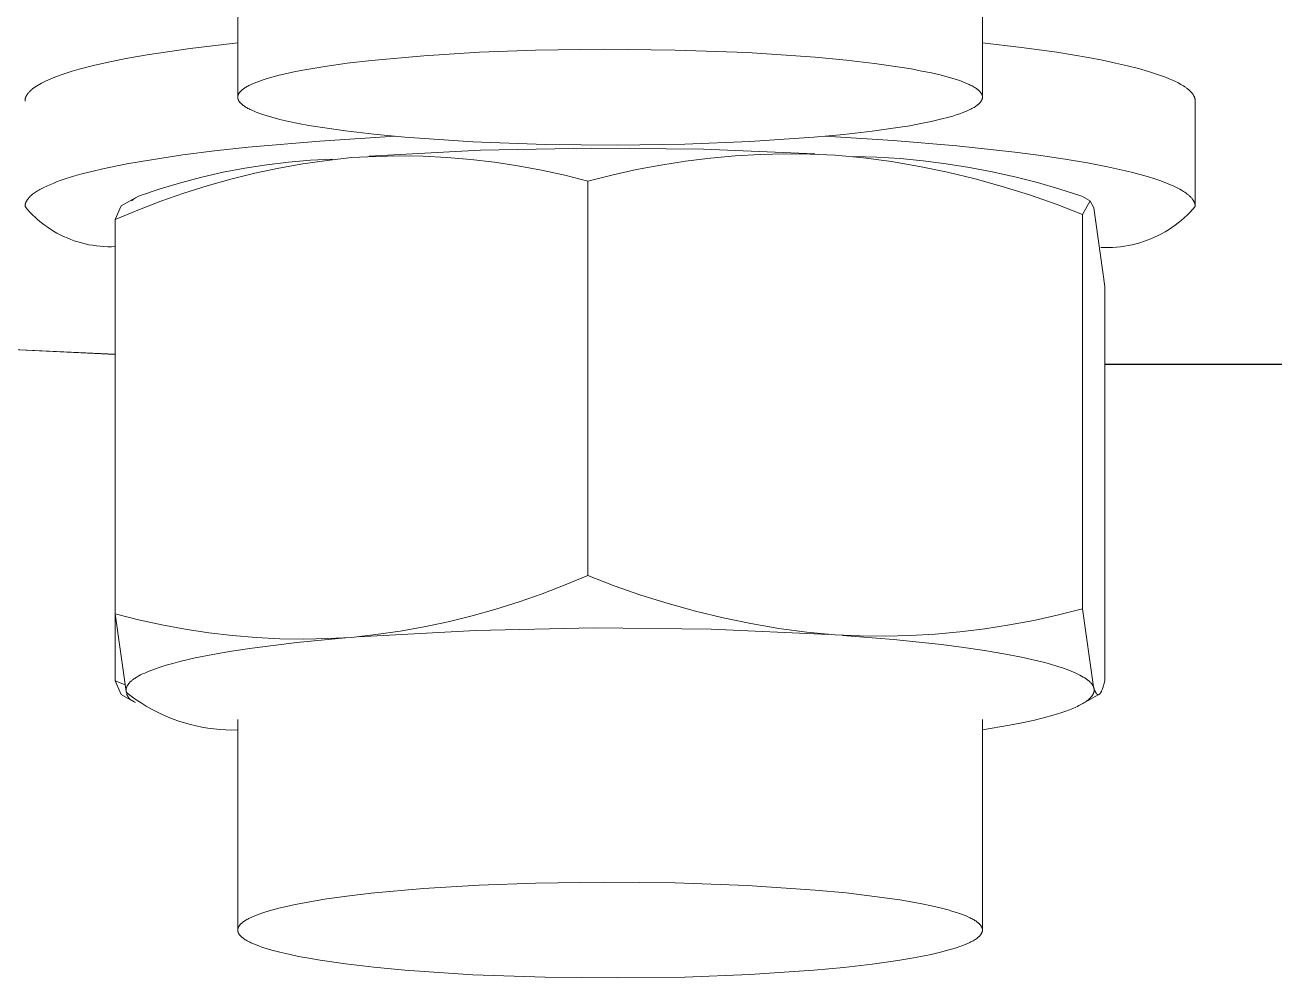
# Model space of a CAD drawing. Header units: millimetres. Extents: x -253 to 4295, y -442 to 2895.
# Drawn here: x 108.23 to 122.33, y 2431 to 2441.75 of the extents above; entities that cross this region are included whole.
import ezdxf

# ---------------------------------------------------------------- set-up
doc = ezdxf.new("R2010")
doc.units = ezdxf.units.MM
doc.layers.add('ZANO_R', color=7, linetype='Continuous', lineweight=0)

msp = doc.modelspace()

# ---------------------------------------------------------------- linework, layer by layer
at = {"layer": 'ZANO_R'}
for p, q in [((110.633, 2440.952), (110.633, 2443.311)), ((119.033, 2443.319), (119.033, 2440.957)), ((109.61, 2441.412), (110.095, 2441.484)), ((110.095, 2441.484), (110.633, 2441.548)), ((113.358, 2441.441), (112.731, 2441.403)), ((113.991, 2441.464), (113.358, 2441.441)), ((114.754, 2441.475), (113.991, 2441.464)), ((115.565, 2441.467), (114.754, 2441.475)), ((116.38, 2441.437), (115.565, 2441.467)), ((117.147, 2441.386), (116.38, 2441.437)), ((119.033, 2441.548), (119.472, 2441.497)), ((119.472, 2441.497), (119.871, 2441.441)), ((119.871, 2441.441), (120.226, 2441.382)), ((108.842, 2441.249), (109.006, 2441.291)), ((109.006, 2441.291), (109.19, 2441.333)), ((109.19, 2441.333), (109.391, 2441.373)), ((109.391, 2441.373), (109.61, 2441.412)), ((111.616, 2441.282), (111.388, 2441.244)), ((111.867, 2441.318), (111.616, 2441.282)), ((112.14, 2441.35), (111.867, 2441.318)), ((112.731, 2441.403), (112.14, 2441.35)), ((117.497, 2441.353), (117.147, 2441.386)), ((117.816, 2441.315), (117.497, 2441.353)), ((118.101, 2441.274), (117.816, 2441.315)), ((118.23, 2441.253), (118.101, 2441.274)), ((120.226, 2441.382), (120.386, 2441.352)), ((120.386, 2441.352), (120.534, 2441.32)), ((120.534, 2441.32), (120.67, 2441.289)), ((120.67, 2441.289), (120.795, 2441.257)), ((108.49, 2441.127), (108.516, 2441.138)), ((108.516, 2441.138), (108.571, 2441.161)), ((108.571, 2441.161), (108.631, 2441.183)), ((108.631, 2441.183), (108.696, 2441.205)), ((108.696, 2441.205), (108.766, 2441.227)), ((108.766, 2441.227), (108.842, 2441.249)), ((110.943, 2441.139), (110.909, 2441.127)), ((111.017, 2441.16), (110.943, 2441.139)), ((111.099, 2441.182), (111.017, 2441.16)), ((111.188, 2441.203), (111.099, 2441.182)), ((111.285, 2441.224), (111.188, 2441.203)), ((111.388, 2441.244), (111.285, 2441.224)), ((118.349, 2441.23), (118.23, 2441.253)), ((118.458, 2441.208), (118.349, 2441.23)), ((118.557, 2441.185), (118.458, 2441.208)), ((118.646, 2441.161), (118.557, 2441.185)), ((118.687, 2441.149), (118.646, 2441.161)), ((118.726, 2441.138), (118.687, 2441.149)), ((118.762, 2441.126), (118.726, 2441.138)), ((120.795, 2441.257), (120.907, 2441.224)), ((120.907, 2441.224), (121.008, 2441.192)), ((121.008, 2441.192), (121.054, 2441.176)), ((121.054, 2441.176), (121.098, 2441.159)), ((121.098, 2441.159), (121.138, 2441.143)), ((121.138, 2441.143), (121.176, 2441.127)), ((108.278, 2440.991), (108.283, 2440.997)), ((108.283, 2440.997), (108.289, 2441.003)), ((108.289, 2441.003), (108.295, 2441.008)), ((108.295, 2441.008), (108.301, 2441.014)), ((108.301, 2441.014), (108.308, 2441.02)), ((108.308, 2441.02), (108.314, 2441.025)), ((108.314, 2441.025), (108.322, 2441.031)), ((108.322, 2441.031), (108.329, 2441.037)), ((108.329, 2441.037), (108.337, 2441.042)), ((108.337, 2441.042), (108.345, 2441.048)), ((108.345, 2441.048), (108.362, 2441.059)), ((108.362, 2441.059), (108.38, 2441.071)), ((108.38, 2441.071), (108.399, 2441.082)), ((108.399, 2441.082), (108.42, 2441.093)), ((108.42, 2441.093), (108.442, 2441.104)), ((108.442, 2441.104), (108.465, 2441.116)), ((108.465, 2441.116), (108.49, 2441.127)), ((110.659, 2440.994), (110.656, 2440.991)), ((110.661, 2440.997), (110.659, 2440.994)), ((110.664, 2441), (110.661, 2440.997)), ((110.667, 2441.003), (110.664, 2441)), ((110.669, 2441.006), (110.667, 2441.003)), ((110.672, 2441.008), (110.669, 2441.006)), ((110.675, 2441.011), (110.672, 2441.008)), ((110.679, 2441.014), (110.675, 2441.011)), ((110.686, 2441.02), (110.679, 2441.014)), ((110.693, 2441.026), (110.686, 2441.02)), ((110.701, 2441.031), (110.693, 2441.026)), ((110.709, 2441.037), (110.701, 2441.031)), ((110.718, 2441.043), (110.709, 2441.037)), ((110.727, 2441.048), (110.718, 2441.043)), ((110.737, 2441.054), (110.727, 2441.048)), ((110.747, 2441.06), (110.737, 2441.054)), ((110.758, 2441.065), (110.747, 2441.06)), ((110.769, 2441.071), (110.758, 2441.065)), ((110.793, 2441.082), (110.769, 2441.071)), ((110.819, 2441.094), (110.793, 2441.082)), ((110.847, 2441.105), (110.819, 2441.094)), ((110.877, 2441.116), (110.847, 2441.105)), ((110.909, 2441.127), (110.877, 2441.116)), ((118.795, 2441.114), (118.762, 2441.126)), ((118.827, 2441.102), (118.795, 2441.114)), ((118.855, 2441.09), (118.827, 2441.102)), ((118.882, 2441.078), (118.855, 2441.09)), ((118.894, 2441.072), (118.882, 2441.078)), ((118.906, 2441.066), (118.894, 2441.072)), ((118.917, 2441.061), (118.906, 2441.066)), ((118.928, 2441.055), (118.917, 2441.061)), ((118.938, 2441.049), (118.928, 2441.055)), ((118.948, 2441.043), (118.938, 2441.049)), ((118.957, 2441.037), (118.948, 2441.043)), ((118.965, 2441.031), (118.957, 2441.037)), ((118.973, 2441.025), (118.965, 2441.031)), ((118.981, 2441.019), (118.973, 2441.025)), ((118.985, 2441.016), (118.981, 2441.019)), ((118.988, 2441.013), (118.985, 2441.016)), ((118.992, 2441.01), (118.988, 2441.013)), ((118.995, 2441.007), (118.992, 2441.01)), ((118.998, 2441.004), (118.995, 2441.007)), ((119.001, 2441.001), (118.998, 2441.004)), ((119.004, 2440.998), (119.001, 2441.001)), ((119.007, 2440.995), (119.004, 2440.998)), ((119.009, 2440.992), (119.007, 2440.995)), ((121.176, 2441.127), (121.211, 2441.111)), ((121.211, 2441.111), (121.243, 2441.095)), ((121.243, 2441.095), (121.258, 2441.087)), ((121.258, 2441.087), (121.272, 2441.078)), ((121.272, 2441.078), (121.286, 2441.07)), ((121.286, 2441.07), (121.299, 2441.062)), ((121.299, 2441.062), (121.315, 2441.052)), ((121.315, 2441.052), (121.329, 2441.042)), ((121.329, 2441.042), (121.336, 2441.037)), ((121.336, 2441.037), (121.343, 2441.032)), ((121.343, 2441.032), (121.35, 2441.026)), ((121.35, 2441.026), (121.356, 2441.021)), ((121.356, 2441.021), (121.362, 2441.016)), ((121.362, 2441.016), (121.368, 2441.011)), ((121.368, 2441.011), (121.374, 2441.005)), ((121.374, 2441.005), (121.379, 2441)), ((121.379, 2441), (121.384, 2440.995)), ((121.384, 2440.995), (121.389, 2440.99)), ((108.233, 2440.902), (108.234, 2440.905)), ((108.233, 2440.9), (108.233, 2440.902)), ((108.233, 2440.897), (108.233, 2440.9)), ((108.233, 2440.894), (108.233, 2440.897)), ((108.233, 2440.891), (108.233, 2440.894)), ((108.234, 2440.911), (108.235, 2440.913)), ((108.234, 2440.908), (108.234, 2440.911)), ((108.234, 2440.905), (108.234, 2440.908)), ((108.235, 2440.916), (108.236, 2440.919)), ((108.235, 2440.913), (108.235, 2440.916)), ((108.236, 2440.919), (108.237, 2440.922)), ((108.237, 2440.922), (108.238, 2440.924)), ((108.238, 2440.927), (108.239, 2440.93)), ((108.238, 2440.924), (108.238, 2440.927)), ((108.239, 2440.93), (108.24, 2440.933)), ((108.24, 2440.933), (108.241, 2440.935)), ((108.241, 2440.935), (108.243, 2440.938)), ((108.243, 2440.938), (108.244, 2440.941)), ((108.244, 2440.941), (108.245, 2440.944)), ((108.245, 2440.944), (108.246, 2440.947)), ((108.246, 2440.947), (108.248, 2440.949)), ((108.248, 2440.949), (108.249, 2440.952)), ((108.249, 2440.952), (108.251, 2440.955)), ((108.251, 2440.955), (108.253, 2440.958)), ((108.253, 2440.958), (108.254, 2440.961)), ((108.254, 2440.961), (108.256, 2440.963)), ((108.256, 2440.963), (108.258, 2440.966)), ((108.258, 2440.966), (108.26, 2440.969)), ((108.26, 2440.969), (108.264, 2440.975)), ((108.264, 2440.975), (108.268, 2440.98)), ((108.268, 2440.98), (108.273, 2440.986)), ((108.273, 2440.986), (108.278, 2440.991)), ((110.634, 2440.947), (110.633, 2440.944)), ((110.633, 2440.944), (110.633, 2440.941)), ((110.633, 2440.941), (110.633, 2440.938)), ((110.633, 2440.938), (110.633, 2440.935)), ((110.633, 2440.935), (110.633, 2440.933)), ((110.633, 2440.935), (110.633, 2440.935)), ((110.633, 2440.933), (110.633, 2440.931)), ((110.633, 2440.931), (110.633, 2440.929)), ((110.633, 2440.929), (110.633, 2440.927)), ((110.633, 2440.927), (110.633, 2440.926)), ((110.633, 2440.926), (110.634, 2440.924)), ((110.635, 2440.952), (110.634, 2440.949)), ((110.634, 2440.949), (110.634, 2440.947)), ((110.634, 2440.924), (110.634, 2440.922)), ((110.634, 2440.922), (110.634, 2440.92)), ((110.634, 2440.92), (110.635, 2440.919)), ((110.636, 2440.955), (110.635, 2440.952)), ((110.635, 2440.919), (110.635, 2440.917)), ((110.635, 2440.917), (110.636, 2440.915)), ((110.637, 2440.958), (110.636, 2440.955)), ((110.636, 2440.915), (110.636, 2440.913)), ((110.636, 2440.913), (110.637, 2440.912)), ((110.638, 2440.96), (110.637, 2440.958)), ((110.637, 2440.912), (110.637, 2440.91)), ((110.637, 2440.91), (110.638, 2440.908)), ((110.639, 2440.963), (110.638, 2440.96)), ((110.638, 2440.908), (110.638, 2440.906)), ((110.638, 2440.906), (110.639, 2440.905)), ((110.64, 2440.966), (110.639, 2440.963)), ((110.639, 2440.905), (110.64, 2440.903)), ((110.641, 2440.969), (110.64, 2440.966)), ((110.64, 2440.903), (110.641, 2440.901)), ((110.643, 2440.972), (110.641, 2440.969)), ((110.641, 2440.901), (110.642, 2440.9)), ((110.642, 2440.9), (110.642, 2440.898)), ((110.642, 2440.898), (110.643, 2440.896)), ((110.644, 2440.975), (110.643, 2440.972)), ((110.643, 2440.896), (110.644, 2440.894)), ((110.646, 2440.977), (110.644, 2440.975)), ((110.644, 2440.894), (110.645, 2440.893)), ((110.645, 2440.893), (110.646, 2440.891)), ((110.648, 2440.98), (110.646, 2440.977)), ((110.646, 2440.891), (110.648, 2440.889)), ((110.65, 2440.983), (110.648, 2440.98)), ((110.648, 2440.889), (110.65, 2440.886)), ((110.652, 2440.986), (110.65, 2440.983)), ((110.65, 2440.886), (110.652, 2440.882)), ((110.654, 2440.989), (110.652, 2440.986)), ((110.652, 2440.882), (110.655, 2440.879)), ((110.656, 2440.991), (110.654, 2440.989)), ((110.655, 2440.879), (110.658, 2440.876)), ((110.658, 2440.876), (110.661, 2440.872)), ((110.661, 2440.872), (110.664, 2440.869)), ((110.664, 2440.869), (110.667, 2440.866)), ((110.667, 2440.866), (110.671, 2440.862)), ((110.671, 2440.862), (110.674, 2440.859)), ((110.674, 2440.859), (110.678, 2440.855)), ((110.678, 2440.855), (110.682, 2440.852)), ((110.682, 2440.852), (110.686, 2440.849)), ((118.981, 2440.85), (118.985, 2440.853)), ((118.985, 2440.853), (118.989, 2440.857)), ((118.989, 2440.857), (118.993, 2440.86)), ((118.993, 2440.86), (118.996, 2440.863)), ((118.996, 2440.863), (119, 2440.867)), ((119, 2440.867), (119.003, 2440.87)), ((119.003, 2440.87), (119.006, 2440.873)), ((119.006, 2440.873), (119.009, 2440.876)), ((119.012, 2440.989), (119.009, 2440.992)), ((119.009, 2440.876), (119.011, 2440.88)), ((119.011, 2440.88), (119.014, 2440.883)), ((119.014, 2440.986), (119.012, 2440.989)), ((119.016, 2440.982), (119.014, 2440.986)), ((119.014, 2440.883), (119.016, 2440.886)), ((119.018, 2440.979), (119.016, 2440.982)), ((119.016, 2440.886), (119.018, 2440.89)), ((119.02, 2440.976), (119.018, 2440.979)), ((119.018, 2440.89), (119.02, 2440.893)), ((119.022, 2440.973), (119.02, 2440.976)), ((119.02, 2440.893), (119.022, 2440.896)), ((119.024, 2440.97), (119.022, 2440.973)), ((119.022, 2440.896), (119.024, 2440.899)), ((119.025, 2440.967), (119.024, 2440.97)), ((119.024, 2440.899), (119.026, 2440.903)), ((119.027, 2440.964), (119.025, 2440.967)), ((119.026, 2440.903), (119.027, 2440.906)), ((119.028, 2440.961), (119.027, 2440.964)), ((119.027, 2440.906), (119.028, 2440.909)), ((119.029, 2440.957), (119.028, 2440.961)), ((119.028, 2440.909), (119.029, 2440.912)), ((119.03, 2440.954), (119.029, 2440.957)), ((119.029, 2440.912), (119.03, 2440.916)), ((119.031, 2440.951), (119.03, 2440.954)), ((119.03, 2440.916), (119.031, 2440.919)), ((119.032, 2440.948), (119.031, 2440.951)), ((119.031, 2440.919), (119.032, 2440.922)), ((119.032, 2440.945), (119.032, 2440.948)), ((119.033, 2440.941), (119.032, 2440.945)), ((119.032, 2440.925), (119.033, 2440.929)), ((119.032, 2440.922), (119.032, 2440.925)), ((119.033, 2440.938), (119.033, 2440.941)), ((119.033, 2440.935), (119.033, 2440.938)), ((119.033, 2440.932), (119.033, 2440.935)), ((119.033, 2440.929), (119.033, 2440.932)), ((121.389, 2440.99), (121.394, 2440.984)), ((121.394, 2440.984), (121.398, 2440.979)), ((121.398, 2440.979), (121.403, 2440.973)), ((121.403, 2440.973), (121.406, 2440.968)), ((121.406, 2440.968), (121.41, 2440.963)), ((121.41, 2440.963), (121.412, 2440.96)), ((121.412, 2440.96), (121.413, 2440.957)), ((121.413, 2440.957), (121.415, 2440.955)), ((121.415, 2440.955), (121.416, 2440.952)), ((121.416, 2440.952), (121.418, 2440.949)), ((121.418, 2440.949), (121.419, 2440.946)), ((121.419, 2440.946), (121.421, 2440.944)), ((121.421, 2440.944), (121.422, 2440.941)), ((121.422, 2440.941), (121.423, 2440.938)), ((121.423, 2440.938), (121.424, 2440.935)), ((121.424, 2440.935), (121.425, 2440.933)), ((121.425, 2440.933), (121.426, 2440.93)), ((121.426, 2440.93), (121.427, 2440.927)), ((121.427, 2440.927), (121.428, 2440.925)), ((121.428, 2440.925), (121.429, 2440.922)), ((121.429, 2440.922), (121.43, 2440.919)), ((121.43, 2440.919), (121.43, 2440.916)), ((121.43, 2440.916), (121.431, 2440.913)), ((121.431, 2440.913), (121.431, 2440.911)), ((121.431, 2440.911), (121.432, 2440.908)), ((121.432, 2440.908), (121.432, 2440.905)), ((121.432, 2440.905), (121.432, 2440.902)), ((121.432, 2440.902), (121.433, 2440.9)), ((121.433, 2440.9), (121.433, 2440.897)), ((121.433, 2440.897), (121.433, 2440.894)), ((121.433, 2440.894), (121.433, 2440.891)), ((121.433, 2440.891), (121.433, 2439.718)), ((110.686, 2440.849), (110.69, 2440.846)), ((110.69, 2440.846), (110.694, 2440.842)), ((110.694, 2440.842), (110.699, 2440.839)), ((110.699, 2440.839), (110.708, 2440.833)), ((110.708, 2440.833), (110.718, 2440.826)), ((110.718, 2440.826), (110.728, 2440.82)), ((110.728, 2440.82), (110.738, 2440.814)), ((110.738, 2440.814), (110.748, 2440.808)), ((110.748, 2440.808), (110.76, 2440.803)), ((110.76, 2440.803), (110.772, 2440.797)), ((110.772, 2440.797), (110.784, 2440.791)), ((110.784, 2440.791), (110.81, 2440.779)), ((110.81, 2440.779), (110.839, 2440.767)), ((110.839, 2440.767), (110.87, 2440.755)), ((110.87, 2440.755), (110.904, 2440.743)), ((110.904, 2440.743), (110.94, 2440.731)), ((110.94, 2440.731), (110.978, 2440.72)), ((110.978, 2440.72), (111.019, 2440.708)), ((118.653, 2440.71), (118.697, 2440.722)), ((118.697, 2440.722), (118.738, 2440.735)), ((118.738, 2440.735), (118.776, 2440.748)), ((118.776, 2440.748), (118.811, 2440.761)), ((118.811, 2440.761), (118.844, 2440.774)), ((118.844, 2440.774), (118.875, 2440.787)), ((118.875, 2440.787), (118.889, 2440.794)), ((118.889, 2440.794), (118.902, 2440.801)), ((118.902, 2440.801), (118.915, 2440.807)), ((118.915, 2440.807), (118.927, 2440.814)), ((118.927, 2440.814), (118.938, 2440.82)), ((118.938, 2440.82), (118.949, 2440.827)), ((118.949, 2440.827), (118.959, 2440.834)), ((118.959, 2440.834), (118.969, 2440.84)), ((118.969, 2440.84), (118.973, 2440.844)), ((118.973, 2440.844), (118.977, 2440.847)), ((118.977, 2440.847), (118.981, 2440.85)), ((111.019, 2440.708), (111.109, 2440.684)), ((111.109, 2440.684), (111.208, 2440.661)), ((111.208, 2440.661), (111.317, 2440.639)), ((111.317, 2440.639), (111.436, 2440.616)), ((111.436, 2440.616), (111.564, 2440.595)), ((111.564, 2440.595), (111.849, 2440.554)), ((117.789, 2440.55), (118.08, 2440.591)), ((118.08, 2440.591), (118.213, 2440.613)), ((118.213, 2440.613), (118.338, 2440.636)), ((118.338, 2440.636), (118.453, 2440.66)), ((118.453, 2440.66), (118.558, 2440.685)), ((118.558, 2440.685), (118.653, 2440.71)), ((110.749, 2440.37), (111.559, 2440.44)), ((111.559, 2440.44), (112.409, 2440.493)), ((111.849, 2440.554), (112.169, 2440.516)), ((112.169, 2440.516), (112.519, 2440.483)), ((112.519, 2440.483), (113.286, 2440.432)), ((113.286, 2440.432), (114.101, 2440.402)), ((115.675, 2440.405), (116.409, 2440.433)), ((116.409, 2440.433), (117.13, 2440.482)), ((117.13, 2440.482), (117.471, 2440.514)), ((117.257, 2440.493), (118.026, 2440.446)), ((117.471, 2440.514), (117.789, 2440.55)), ((118.026, 2440.446), (118.745, 2440.387)), ((110.013, 2440.283), (110.37, 2440.328)), ((110.37, 2440.328), (110.749, 2440.37)), ((112.116, 2440.269), (113.371, 2440.335)), ((113.371, 2440.335), (114.628, 2440.361)), ((114.101, 2440.402), (114.912, 2440.394)), ((114.628, 2440.361), (115.885, 2440.348)), ((114.912, 2440.394), (115.675, 2440.405)), ((115.885, 2440.348), (117.142, 2440.296)), ((116.527, 2440.288), (116.245, 2440.272)), ((116.808, 2440.295), (116.527, 2440.288)), ((117.09, 2440.292), (116.808, 2440.295)), ((117.372, 2440.281), (117.09, 2440.292)), ((118.745, 2440.387), (119.397, 2440.316)), ((119.397, 2440.316), (119.693, 2440.277)), ((109.11, 2440.125), (109.38, 2440.181)), ((109.38, 2440.181), (109.682, 2440.233)), ((109.682, 2440.233), (110.013, 2440.283)), ((110.713, 2440.134), (110.959, 2440.172)), ((110.959, 2440.172), (111.206, 2440.202)), ((111.368, 2440.182), (111.095, 2440.133)), ((111.206, 2440.202), (111.454, 2440.223)), ((111.641, 2440.222), (111.368, 2440.182)), ((111.454, 2440.223), (111.702, 2440.235)), ((111.916, 2440.253), (111.641, 2440.222)), ((112.185, 2440.267), (111.916, 2440.253)), ((112.454, 2440.272), (112.185, 2440.267)), ((112.723, 2440.268), (112.454, 2440.272)), ((112.992, 2440.255), (112.723, 2440.268)), ((113.26, 2440.233), (112.992, 2440.255)), ((113.527, 2440.201), (113.26, 2440.233)), ((113.793, 2440.161), (113.527, 2440.201)), ((114.058, 2440.112), (113.793, 2440.161)), ((115.406, 2440.169), (115.129, 2440.117)), ((115.685, 2440.212), (115.406, 2440.169)), ((115.965, 2440.247), (115.685, 2440.212)), ((116.245, 2440.272), (115.965, 2440.247)), ((117.691, 2440.249), (117.372, 2440.281)), ((117.58, 2440.266), (117.842, 2440.258)), ((118.008, 2440.207), (117.691, 2440.249)), ((117.842, 2440.258), (118.104, 2440.242)), ((118.324, 2440.153), (118.008, 2440.207)), ((118.104, 2440.242), (118.365, 2440.217)), ((118.637, 2440.089), (118.324, 2440.153)), ((118.365, 2440.217), (118.625, 2440.184)), ((118.625, 2440.184), (118.885, 2440.143)), ((119.693, 2440.277), (119.967, 2440.236)), ((119.967, 2440.236), (120.217, 2440.194)), ((120.217, 2440.194), (120.444, 2440.15)), ((120.444, 2440.15), (120.647, 2440.104)), ((108.631, 2439.993), (108.675, 2440.008)), ((108.675, 2440.008), (108.77, 2440.038)), ((108.77, 2440.038), (108.875, 2440.068)), ((108.875, 2440.068), (108.988, 2440.097)), ((108.988, 2440.097), (109.11, 2440.125)), ((109.986, 2439.969), (110.226, 2440.032)), ((110.226, 2440.032), (110.469, 2440.087)), ((110.556, 2440.01), (110.289, 2439.935)), ((110.469, 2440.087), (110.713, 2440.134)), ((110.824, 2440.076), (110.556, 2440.01)), ((111.095, 2440.133), (110.824, 2440.076)), ((114.321, 2440.053), (114.058, 2440.112)), ((114.581, 2439.986), (114.321, 2440.053)), ((114.854, 2440.056), (114.581, 2439.986)), ((115.129, 2440.117), (114.854, 2440.056)), ((118.949, 2440.014), (118.637, 2440.089)), ((118.885, 2440.143), (119.142, 2440.094)), ((119.257, 2439.928), (118.949, 2440.014)), ((119.142, 2440.094), (119.398, 2440.036)), ((119.398, 2440.036), (119.652, 2439.971)), ((120.647, 2440.104), (120.739, 2440.081)), ((120.739, 2440.081), (120.825, 2440.058)), ((120.825, 2440.058), (120.905, 2440.035)), ((120.905, 2440.035), (120.979, 2440.012)), ((120.979, 2440.012), (121.046, 2439.989)), ((108.351, 2439.862), (108.363, 2439.87)), ((108.363, 2439.87), (108.375, 2439.878)), ((108.375, 2439.878), (108.388, 2439.885)), ((108.388, 2439.885), (108.402, 2439.893)), ((108.402, 2439.893), (108.416, 2439.901)), ((108.416, 2439.901), (108.446, 2439.916)), ((108.446, 2439.916), (108.478, 2439.932)), ((108.478, 2439.932), (108.513, 2439.947)), ((108.513, 2439.947), (108.55, 2439.962)), ((108.55, 2439.962), (108.59, 2439.978)), ((108.59, 2439.978), (108.631, 2439.993)), ((109.512, 2439.817), (109.748, 2439.897)), ((109.748, 2439.897), (109.986, 2439.969)), ((110.289, 2439.935), (110.025, 2439.852)), ((114.581, 2439.986), (114.581, 2435.539)), ((119.563, 2439.832), (119.257, 2439.928)), ((119.652, 2439.971), (119.904, 2439.898)), ((119.904, 2439.898), (120.153, 2439.817)), ((121.046, 2439.989), (121.108, 2439.965)), ((121.108, 2439.965), (121.137, 2439.954)), ((121.137, 2439.954), (121.164, 2439.942)), ((121.164, 2439.942), (121.19, 2439.93)), ((121.19, 2439.93), (121.215, 2439.919)), ((121.215, 2439.919), (121.238, 2439.907)), ((121.238, 2439.907), (121.26, 2439.896)), ((121.26, 2439.896), (121.28, 2439.884)), ((121.28, 2439.884), (121.299, 2439.872)), ((121.299, 2439.872), (121.315, 2439.862)), ((108.234, 2439.72), (108.235, 2439.724)), ((108.235, 2439.724), (108.236, 2439.728)), ((108.236, 2439.728), (108.237, 2439.732)), ((108.237, 2439.732), (108.238, 2439.736)), ((108.238, 2439.736), (108.239, 2439.739)), ((108.239, 2439.739), (108.241, 2439.743)), ((108.241, 2439.743), (108.242, 2439.747)), ((108.242, 2439.747), (108.244, 2439.751)), ((108.244, 2439.751), (108.245, 2439.755)), ((108.245, 2439.755), (108.247, 2439.758)), ((108.247, 2439.758), (108.249, 2439.762)), ((108.249, 2439.762), (108.252, 2439.766)), ((108.252, 2439.766), (108.254, 2439.77)), ((108.254, 2439.77), (108.256, 2439.774)), ((108.256, 2439.774), (108.259, 2439.778)), ((108.259, 2439.778), (108.262, 2439.781)), ((108.262, 2439.781), (108.265, 2439.785)), ((108.265, 2439.785), (108.268, 2439.789)), ((108.268, 2439.789), (108.271, 2439.793)), ((108.271, 2439.793), (108.274, 2439.797)), ((108.274, 2439.797), (108.277, 2439.801)), ((108.277, 2439.801), (108.281, 2439.804)), ((108.281, 2439.804), (108.285, 2439.808)), ((108.285, 2439.808), (108.288, 2439.812)), ((108.288, 2439.812), (108.292, 2439.816)), ((108.292, 2439.816), (108.301, 2439.824)), ((108.301, 2439.824), (108.31, 2439.831)), ((108.31, 2439.831), (108.319, 2439.839)), ((108.319, 2439.839), (108.329, 2439.847)), ((108.329, 2439.847), (108.34, 2439.855)), ((108.34, 2439.855), (108.351, 2439.862)), ((109.318, 2439.708), (109.512, 2439.817)), ((109.435, 2439.764), (109.446, 2439.773)), ((109.446, 2439.773), (109.457, 2439.782)), ((109.457, 2439.782), (109.469, 2439.79)), ((109.469, 2439.79), (109.48, 2439.798)), ((109.764, 2439.76), (109.506, 2439.661)), ((110.025, 2439.852), (109.764, 2439.76)), ((119.865, 2439.726), (119.563, 2439.832)), ((120.163, 2439.609), (119.865, 2439.726)), ((120.153, 2439.817), (120.241, 2439.768)), ((120.248, 2439.764), (120.163, 2439.609)), ((120.288, 2439.687), (120.249, 2439.763)), ((121.315, 2439.862), (121.329, 2439.852)), ((121.329, 2439.852), (121.336, 2439.847)), ((121.336, 2439.847), (121.343, 2439.842)), ((121.343, 2439.842), (121.35, 2439.836)), ((121.35, 2439.836), (121.356, 2439.831)), ((121.356, 2439.831), (121.362, 2439.826)), ((121.362, 2439.826), (121.368, 2439.821)), ((121.368, 2439.821), (121.374, 2439.816)), ((121.374, 2439.816), (121.379, 2439.81)), ((121.379, 2439.81), (121.384, 2439.805)), ((121.384, 2439.805), (121.389, 2439.8)), ((121.389, 2439.8), (121.394, 2439.794)), ((121.394, 2439.794), (121.398, 2439.789)), ((121.398, 2439.789), (121.402, 2439.784)), ((121.402, 2439.784), (121.406, 2439.778)), ((121.406, 2439.778), (121.41, 2439.773)), ((121.41, 2439.773), (121.412, 2439.77)), ((121.412, 2439.77), (121.413, 2439.768)), ((121.413, 2439.768), (121.415, 2439.765)), ((121.415, 2439.765), (121.416, 2439.762)), ((121.416, 2439.762), (121.418, 2439.759)), ((121.418, 2439.759), (121.419, 2439.757)), ((121.419, 2439.757), (121.421, 2439.754)), ((121.421, 2439.754), (121.422, 2439.751)), ((121.422, 2439.751), (121.423, 2439.748)), ((121.423, 2439.748), (121.424, 2439.746)), ((121.424, 2439.746), (121.425, 2439.743)), ((121.425, 2439.743), (121.426, 2439.74)), ((121.426, 2439.74), (121.427, 2439.738)), ((121.427, 2439.738), (121.428, 2439.735)), ((121.428, 2439.735), (121.429, 2439.732)), ((121.429, 2439.732), (121.429, 2439.729)), ((121.429, 2439.729), (121.43, 2439.727)), ((121.43, 2439.727), (121.431, 2439.724)), ((121.431, 2439.724), (121.431, 2439.721)), ((108.233, 2439.713), (108.234, 2439.717)), ((108.233, 2439.709), (108.233, 2439.713)), ((108.233, 2439.705), (108.233, 2439.709)), ((108.233, 2439.702), (108.233, 2439.705)), ((108.261, 2439.669), (108.233, 2439.701)), ((108.234, 2439.717), (108.234, 2439.72)), ((108.289, 2439.637), (108.261, 2439.669)), ((108.319, 2439.606), (108.289, 2439.637)), ((108.35, 2439.577), (108.319, 2439.606)), ((109.251, 2439.553), (109.318, 2439.708)), ((109.506, 2439.661), (109.251, 2439.553)), ((120.163, 2435.161), (120.163, 2439.609)), ((120.414, 2438.797), (120.288, 2439.687)), ((121.341, 2439.604), (121.309, 2439.573)), ((121.373, 2439.635), (121.341, 2439.604)), ((121.404, 2439.668), (121.373, 2439.635)), ((121.433, 2439.701), (121.404, 2439.668)), ((121.431, 2439.721), (121.432, 2439.718)), ((121.432, 2439.718), (121.432, 2439.716)), ((121.432, 2439.716), (121.432, 2439.713)), ((121.432, 2439.713), (121.433, 2439.71)), ((121.433, 2439.71), (121.433, 2439.707)), ((121.433, 2439.707), (121.433, 2439.704)), ((121.433, 2439.704), (121.433, 2439.702)), ((108.382, 2439.548), (108.35, 2439.577)), ((108.415, 2439.521), (108.382, 2439.548)), ((108.449, 2439.495), (108.415, 2439.521)), ((108.484, 2439.47), (108.449, 2439.495)), ((108.519, 2439.446), (108.484, 2439.47)), ((108.556, 2439.423), (108.519, 2439.446)), ((109.251, 2435.105), (109.251, 2439.553)), ((121.169, 2439.463), (121.131, 2439.439)), ((121.205, 2439.489), (121.169, 2439.463)), ((121.241, 2439.516), (121.205, 2439.489)), ((121.275, 2439.544), (121.241, 2439.516)), ((121.309, 2439.573), (121.275, 2439.544)), ((108.593, 2439.402), (108.556, 2439.423)), ((108.63, 2439.382), (108.593, 2439.402)), ((108.669, 2439.363), (108.63, 2439.382)), ((108.708, 2439.346), (108.669, 2439.363)), ((108.748, 2439.33), (108.708, 2439.346)), ((108.788, 2439.315), (108.748, 2439.33)), ((108.829, 2439.302), (108.788, 2439.315)), ((108.87, 2439.29), (108.829, 2439.302)), ((120.85, 2439.305), (120.807, 2439.292)), ((120.892, 2439.32), (120.85, 2439.305)), ((120.933, 2439.336), (120.892, 2439.32)), ((120.974, 2439.354), (120.933, 2439.336)), ((121.015, 2439.373), (120.974, 2439.354)), ((121.054, 2439.394), (121.015, 2439.373)), ((121.093, 2439.416), (121.054, 2439.394)), ((121.131, 2439.439), (121.093, 2439.416)), ((108.911, 2439.279), (108.87, 2439.29)), ((108.953, 2439.27), (108.911, 2439.279)), ((108.995, 2439.263), (108.953, 2439.27)), ((109.038, 2439.257), (108.995, 2439.263)), ((109.08, 2439.252), (109.038, 2439.257)), ((109.123, 2439.249), (109.08, 2439.252)), ((109.166, 2439.247), (109.123, 2439.249)), ((109.209, 2439.247), (109.166, 2439.247)), ((109.251, 2439.248), (109.209, 2439.247)), ((120.411, 2439.237), (120.367, 2439.239)), ((120.456, 2439.237), (120.411, 2439.237)), ((120.501, 2439.239), (120.456, 2439.237)), ((120.545, 2439.242), (120.501, 2439.239)), ((120.589, 2439.246), (120.545, 2439.242)), ((120.634, 2439.252), (120.589, 2439.246)), ((120.678, 2439.26), (120.634, 2439.252)), ((120.721, 2439.269), (120.678, 2439.26)), ((120.765, 2439.28), (120.721, 2439.269)), ((120.807, 2439.292), (120.765, 2439.28)), ((120.414, 2434.35), (120.414, 2438.797)), ((109.251, 2438.03), (107.115, 2438.132)), ((109.251, 2438.033), (108.09, 2438.087)), ((134.833, 2437.921), (120.414, 2437.921)), ((134.749, 2437.918), (120.414, 2437.918)), ((114.581, 2435.539), (114.326, 2435.431)), ((114.581, 2435.539), (114.879, 2435.422)), ((114.326, 2435.431), (114.068, 2435.331)), ((114.879, 2435.422), (115.181, 2435.316)), ((113.807, 2435.24), (113.543, 2435.157)), ((114.068, 2435.331), (113.807, 2435.24)), ((115.181, 2435.316), (115.487, 2435.22)), ((115.487, 2435.22), (115.795, 2435.134)), ((109.251, 2434.349), (109.251, 2435.105)), ((109.374, 2434.227), (109.251, 2435.105)), ((109.512, 2435.038), (109.251, 2435.105)), ((113.277, 2435.082), (113.008, 2435.016)), ((113.543, 2435.157), (113.277, 2435.082)), ((115.795, 2435.134), (116.107, 2435.059)), ((119.614, 2435.031), (119.89, 2435.092)), ((119.89, 2435.092), (120.163, 2435.161)), ((120.163, 2435.161), (120.285, 2434.282)), ((109.775, 2434.98), (109.512, 2435.038)), ((110.039, 2434.931), (109.775, 2434.98)), ((110.305, 2434.89), (110.039, 2434.931)), ((112.737, 2434.959), (112.465, 2434.91)), ((113.008, 2435.016), (112.737, 2434.959)), ((113.32, 2434.918), (114.646, 2434.947)), ((114.646, 2434.947), (115.973, 2434.931)), ((115.973, 2434.931), (117.299, 2434.871)), ((116.107, 2435.059), (116.42, 2434.995)), ((116.42, 2434.995), (116.736, 2434.941)), ((116.736, 2434.941), (117.053, 2434.898)), ((118.779, 2434.901), (119.059, 2434.935)), ((119.059, 2434.935), (119.337, 2434.979)), ((119.337, 2434.979), (119.614, 2435.031)), ((110.573, 2434.859), (110.305, 2434.89)), ((110.841, 2434.837), (110.573, 2434.859)), ((111.109, 2434.824), (110.841, 2434.837)), ((111.378, 2434.82), (111.109, 2434.824)), ((111.299, 2434.78), (111.847, 2434.833)), ((111.648, 2434.825), (111.378, 2434.82)), ((111.916, 2434.839), (111.648, 2434.825)), ((112.191, 2434.87), (111.916, 2434.839)), ((111.994, 2434.845), (113.32, 2434.918)), ((112.465, 2434.91), (112.191, 2434.87)), ((117.053, 2434.898), (117.372, 2434.867)), ((117.372, 2434.867), (117.654, 2434.855)), ((117.453, 2434.861), (118.031, 2434.814)), ((117.654, 2434.855), (117.935, 2434.853)), ((117.935, 2434.853), (118.217, 2434.86)), ((118.031, 2434.814), (118.571, 2434.757)), ((118.217, 2434.86), (118.498, 2434.876)), ((118.498, 2434.876), (118.779, 2434.901)), ((110.35, 2434.645), (110.563, 2434.682)), ((110.563, 2434.682), (110.794, 2434.717)), ((110.794, 2434.717), (111.299, 2434.78)), ((118.571, 2434.757), (118.822, 2434.724)), ((118.822, 2434.724), (119.057, 2434.69)), ((119.057, 2434.69), (119.275, 2434.653)), ((119.275, 2434.653), (119.475, 2434.614)), ((109.756, 2434.503), (109.825, 2434.524)), ((109.825, 2434.524), (109.899, 2434.545)), ((109.899, 2434.545), (109.979, 2434.566)), ((109.979, 2434.566), (110.154, 2434.607)), ((110.154, 2434.607), (110.35, 2434.645)), ((119.475, 2434.614), (119.654, 2434.574)), ((119.654, 2434.574), (119.735, 2434.554)), ((119.735, 2434.554), (119.812, 2434.533)), ((119.812, 2434.533), (119.882, 2434.512)), ((119.882, 2434.512), (119.947, 2434.49)), ((109.447, 2434.36), (109.454, 2434.365)), ((109.454, 2434.365), (109.462, 2434.371)), ((109.462, 2434.371), (109.47, 2434.376)), ((109.47, 2434.376), (109.479, 2434.382)), ((109.479, 2434.382), (109.487, 2434.387)), ((109.487, 2434.387), (109.497, 2434.393)), ((109.497, 2434.393), (109.516, 2434.404)), ((109.516, 2434.404), (109.537, 2434.415)), ((109.537, 2434.415), (109.559, 2434.426)), ((109.559, 2434.426), (109.583, 2434.437)), ((109.583, 2434.437), (109.608, 2434.448)), ((109.608, 2434.448), (109.635, 2434.459)), ((109.635, 2434.459), (109.663, 2434.47)), ((109.663, 2434.47), (109.693, 2434.481)), ((109.693, 2434.481), (109.756, 2434.503)), ((119.947, 2434.49), (120.007, 2434.469)), ((120.007, 2434.469), (120.034, 2434.458)), ((120.034, 2434.458), (120.061, 2434.447)), ((120.061, 2434.447), (120.085, 2434.436)), ((120.085, 2434.436), (120.109, 2434.425)), ((120.109, 2434.425), (120.131, 2434.414)), ((120.131, 2434.414), (120.151, 2434.403)), ((120.151, 2434.403), (120.17, 2434.392)), ((120.17, 2434.392), (120.179, 2434.387)), ((120.179, 2434.387), (120.188, 2434.381)), ((120.188, 2434.381), (120.196, 2434.376)), ((120.196, 2434.376), (120.204, 2434.37)), ((120.204, 2434.37), (120.212, 2434.365)), ((109.318, 2434.194), (109.251, 2434.349)), ((109.354, 2434.307), (109.251, 2434.349)), ((109.373, 2434.254), (109.374, 2434.257)), ((109.373, 2434.251), (109.373, 2434.254)), ((109.373, 2434.249), (109.373, 2434.251)), ((109.373, 2434.246), (109.373, 2434.249)), ((109.373, 2434.243), (109.373, 2434.246)), ((109.373, 2434.24), (109.373, 2434.243)), ((109.373, 2434.238), (109.373, 2434.24)), ((109.373, 2434.235), (109.373, 2434.238)), ((109.374, 2434.232), (109.373, 2434.235)), ((109.374, 2434.26), (109.375, 2434.262)), ((109.374, 2434.257), (109.374, 2434.26)), ((109.374, 2434.23), (109.374, 2434.232)), ((109.374, 2434.227), (109.374, 2434.23)), ((109.375, 2434.224), (109.374, 2434.227)), ((109.375, 2434.265), (109.376, 2434.268)), ((109.375, 2434.262), (109.375, 2434.265)), ((109.376, 2434.221), (109.375, 2434.224)), ((109.376, 2434.268), (109.377, 2434.271)), ((109.377, 2434.271), (109.378, 2434.273)), ((109.378, 2434.273), (109.379, 2434.276)), ((109.379, 2434.276), (109.38, 2434.279)), ((109.38, 2434.279), (109.381, 2434.282)), ((109.381, 2434.282), (109.382, 2434.284)), ((109.382, 2434.284), (109.383, 2434.287)), ((109.383, 2434.287), (109.384, 2434.29)), ((109.384, 2434.29), (109.386, 2434.293)), ((109.386, 2434.293), (109.387, 2434.296)), ((109.387, 2434.296), (109.389, 2434.298)), ((109.389, 2434.298), (109.391, 2434.301)), ((109.391, 2434.301), (109.393, 2434.304)), ((109.393, 2434.304), (109.394, 2434.307)), ((109.394, 2434.307), (109.396, 2434.309)), ((109.396, 2434.309), (109.399, 2434.312)), ((109.399, 2434.312), (109.401, 2434.315)), ((109.401, 2434.315), (109.403, 2434.318)), ((109.403, 2434.318), (109.405, 2434.321)), ((109.405, 2434.321), (109.408, 2434.323)), ((109.408, 2434.323), (109.41, 2434.326)), ((109.41, 2434.326), (109.415, 2434.332)), ((109.415, 2434.332), (109.421, 2434.337)), ((109.421, 2434.337), (109.427, 2434.343)), ((109.427, 2434.343), (109.433, 2434.348)), ((109.433, 2434.348), (109.44, 2434.354)), ((109.44, 2434.354), (109.447, 2434.36)), ((120.212, 2434.365), (120.219, 2434.359)), ((120.219, 2434.359), (120.226, 2434.354)), ((120.226, 2434.354), (120.232, 2434.348)), ((120.232, 2434.348), (120.239, 2434.343)), ((120.239, 2434.343), (120.244, 2434.337)), ((120.244, 2434.337), (120.25, 2434.332)), ((120.25, 2434.332), (120.255, 2434.327)), ((120.255, 2434.327), (120.26, 2434.321)), ((120.26, 2434.321), (120.262, 2434.318)), ((120.262, 2434.318), (120.265, 2434.316)), ((120.265, 2434.316), (120.267, 2434.313)), ((120.267, 2434.313), (120.269, 2434.31)), ((120.269, 2434.31), (120.271, 2434.307)), ((120.271, 2434.307), (120.273, 2434.305)), ((120.273, 2434.305), (120.274, 2434.302)), ((120.274, 2434.302), (120.276, 2434.299)), ((120.276, 2434.299), (120.278, 2434.297)), ((120.278, 2434.297), (120.279, 2434.294)), ((120.279, 2434.294), (120.281, 2434.291)), ((120.281, 2434.291), (120.282, 2434.288)), ((120.282, 2434.288), (120.283, 2434.286)), ((120.283, 2434.286), (120.284, 2434.283)), ((120.284, 2434.283), (120.286, 2434.28)), ((120.286, 2434.28), (120.287, 2434.278)), ((120.287, 2434.278), (120.288, 2434.275)), ((120.288, 2434.275), (120.288, 2434.272)), ((120.288, 2434.272), (120.289, 2434.27)), ((120.289, 2434.27), (120.29, 2434.268)), ((120.29, 2434.268), (120.29, 2434.266)), ((120.29, 2434.266), (120.291, 2434.265)), ((120.291, 2434.224), (120.29, 2434.222)), ((120.291, 2434.265), (120.291, 2434.263)), ((120.291, 2434.263), (120.291, 2434.261)), ((120.291, 2434.261), (120.292, 2434.259)), ((120.292, 2434.23), (120.291, 2434.228)), ((120.291, 2434.228), (120.291, 2434.226)), ((120.291, 2434.226), (120.291, 2434.224)), ((120.292, 2434.26), (120.296, 2434.25)), ((120.292, 2434.259), (120.292, 2434.257)), ((120.292, 2434.257), (120.292, 2434.255)), ((120.292, 2434.255), (120.292, 2434.253)), ((120.292, 2434.253), (120.293, 2434.251)), ((120.293, 2434.238), (120.292, 2434.236)), ((120.292, 2434.236), (120.292, 2434.234)), ((120.292, 2434.234), (120.292, 2434.232)), ((120.292, 2434.232), (120.292, 2434.23)), ((120.293, 2434.251), (120.293, 2434.249)), ((120.293, 2434.249), (120.293, 2434.247)), ((120.293, 2434.247), (120.293, 2434.245)), ((120.293, 2434.245), (120.293, 2434.243)), ((120.293, 2434.243), (120.293, 2434.241)), ((120.293, 2434.241), (120.293, 2434.239)), ((120.293, 2434.239), (120.293, 2434.238)), ((120.296, 2434.25), (120.299, 2434.241)), ((120.299, 2434.241), (120.303, 2434.232)), ((120.303, 2434.232), (120.305, 2434.228)), ((120.305, 2434.228), (120.307, 2434.225)), ((120.307, 2434.225), (120.308, 2434.221)), ((120.37, 2434.22), (120.372, 2434.224)), ((120.372, 2434.224), (120.374, 2434.228)), ((120.374, 2434.228), (120.376, 2434.232)), ((120.376, 2434.232), (120.38, 2434.24)), ((120.38, 2434.24), (120.383, 2434.25)), ((120.383, 2434.25), (120.387, 2434.26)), ((120.387, 2434.26), (120.391, 2434.271)), ((120.391, 2434.271), (120.395, 2434.282)), ((120.395, 2434.282), (120.399, 2434.294)), ((120.399, 2434.294), (120.407, 2434.321)), ((120.407, 2434.321), (120.414, 2434.35)), ((109.417, 2434.139), (109.318, 2434.194)), ((109.376, 2434.219), (109.376, 2434.221)), ((109.377, 2434.216), (109.376, 2434.219)), ((109.431, 2434.175), (109.377, 2434.216)), ((109.382, 2434.2), (109.381, 2434.205)), ((109.383, 2434.196), (109.382, 2434.2)), ((109.384, 2434.192), (109.383, 2434.196)), ((109.386, 2434.188), (109.384, 2434.192)), ((109.387, 2434.183), (109.386, 2434.188)), ((109.389, 2434.179), (109.387, 2434.183)), ((109.391, 2434.175), (109.389, 2434.179)), ((109.393, 2434.171), (109.391, 2434.175)), ((109.395, 2434.167), (109.393, 2434.171)), ((109.398, 2434.164), (109.395, 2434.167)), ((109.4, 2434.16), (109.398, 2434.164)), ((109.403, 2434.156), (109.4, 2434.16)), ((109.405, 2434.153), (109.403, 2434.156)), ((109.408, 2434.149), (109.405, 2434.153)), ((109.411, 2434.146), (109.408, 2434.149)), ((109.414, 2434.143), (109.411, 2434.146)), ((109.417, 2434.139), (109.414, 2434.143)), ((109.465, 2434.113), (109.418, 2434.139)), ((109.48, 2434.103), (109.424, 2434.135)), ((109.486, 2434.136), (109.431, 2434.175)), ((109.542, 2434.099), (109.486, 2434.136)), ((109.6, 2434.063), (109.542, 2434.099)), ((120.15, 2434.084), (120.136, 2434.077)), ((120.164, 2434.092), (120.15, 2434.084)), ((120.177, 2434.1), (120.164, 2434.092)), ((120.19, 2434.108), (120.177, 2434.1)), ((120.344, 2434.193), (120.185, 2434.104)), ((120.201, 2434.116), (120.19, 2434.108)), ((120.212, 2434.124), (120.201, 2434.116)), ((120.223, 2434.132), (120.212, 2434.124)), ((120.228, 2434.136), (120.223, 2434.132)), ((120.232, 2434.14), (120.228, 2434.136)), ((120.23, 2434.137), (120.23, 2434.137)), ((120.23, 2434.137), (120.231, 2434.137)), ((120.231, 2434.137), (120.231, 2434.137)), ((120.231, 2434.137), (120.232, 2434.136)), ((120.237, 2434.144), (120.232, 2434.14)), ((120.232, 2434.136), (120.232, 2434.136)), ((120.232, 2434.136), (120.233, 2434.136)), ((120.233, 2434.136), (120.234, 2434.136)), ((120.234, 2434.136), (120.234, 2434.136)), ((120.234, 2434.136), (120.235, 2434.136)), ((120.235, 2434.136), (120.235, 2434.136)), ((120.235, 2434.136), (120.236, 2434.135)), ((120.236, 2434.135), (120.237, 2434.135)), ((120.241, 2434.148), (120.237, 2434.144)), ((120.237, 2434.135), (120.237, 2434.135)), ((120.237, 2434.135), (120.238, 2434.135)), ((120.238, 2434.135), (120.238, 2434.135)), ((120.238, 2434.135), (120.239, 2434.135)), ((120.239, 2434.135), (120.239, 2434.135)), ((120.239, 2434.135), (120.24, 2434.135)), ((120.24, 2434.135), (120.241, 2434.136)), ((120.245, 2434.151), (120.241, 2434.148)), ((120.249, 2434.155), (120.245, 2434.151)), ((120.253, 2434.159), (120.249, 2434.155)), ((120.257, 2434.163), (120.253, 2434.159)), ((120.26, 2434.167), (120.257, 2434.163)), ((120.263, 2434.171), (120.26, 2434.167)), ((120.266, 2434.175), (120.263, 2434.171)), ((120.269, 2434.179), (120.266, 2434.175)), ((120.272, 2434.183), (120.269, 2434.179)), ((120.275, 2434.187), (120.272, 2434.183)), ((120.277, 2434.191), (120.275, 2434.187)), ((120.279, 2434.195), (120.277, 2434.191)), ((120.281, 2434.199), (120.279, 2434.195)), ((120.282, 2434.201), (120.281, 2434.199)), ((120.283, 2434.203), (120.282, 2434.201)), ((120.284, 2434.204), (120.283, 2434.203)), ((120.285, 2434.206), (120.284, 2434.204)), ((120.286, 2434.208), (120.285, 2434.206)), ((120.287, 2434.21), (120.286, 2434.208)), ((120.288, 2434.214), (120.287, 2434.212)), ((120.287, 2434.212), (120.287, 2434.21)), ((120.289, 2434.216), (120.288, 2434.214)), ((120.29, 2434.22), (120.289, 2434.218)), ((120.289, 2434.218), (120.289, 2434.216)), ((120.29, 2434.222), (120.29, 2434.22)), ((120.308, 2434.221), (120.31, 2434.218)), ((120.31, 2434.218), (120.312, 2434.215)), ((120.312, 2434.215), (120.314, 2434.212)), ((120.314, 2434.212), (120.315, 2434.209)), ((120.315, 2434.209), (120.316, 2434.208)), ((120.316, 2434.208), (120.317, 2434.207)), ((120.317, 2434.207), (120.318, 2434.206)), ((120.318, 2434.206), (120.319, 2434.205)), ((120.319, 2434.205), (120.32, 2434.204)), ((120.32, 2434.204), (120.321, 2434.203)), ((120.321, 2434.203), (120.322, 2434.201)), ((120.322, 2434.201), (120.323, 2434.2)), ((120.323, 2434.2), (120.324, 2434.199)), ((120.324, 2434.199), (120.324, 2434.198)), ((120.324, 2434.198), (120.325, 2434.198)), ((120.325, 2434.198), (120.325, 2434.198)), ((120.325, 2434.198), (120.326, 2434.197)), ((120.326, 2434.197), (120.326, 2434.197)), ((120.326, 2434.197), (120.327, 2434.196)), ((120.327, 2434.196), (120.327, 2434.196)), ((120.327, 2434.196), (120.328, 2434.196)), ((120.328, 2434.196), (120.328, 2434.195)), ((120.328, 2434.195), (120.329, 2434.195)), ((120.329, 2434.195), (120.329, 2434.195)), ((120.329, 2434.195), (120.33, 2434.195)), ((120.33, 2434.195), (120.33, 2434.194)), ((120.33, 2434.194), (120.331, 2434.194)), ((120.331, 2434.194), (120.331, 2434.194)), ((120.331, 2434.194), (120.332, 2434.194)), ((120.332, 2434.194), (120.332, 2434.193)), ((120.332, 2434.193), (120.333, 2434.193)), ((120.333, 2434.193), (120.333, 2434.193)), ((120.333, 2434.193), (120.334, 2434.193)), ((120.334, 2434.193), (120.334, 2434.193)), ((120.334, 2434.193), (120.335, 2434.193)), ((120.335, 2434.193), (120.335, 2434.193)), ((120.335, 2434.193), (120.336, 2434.192)), ((120.336, 2434.192), (120.336, 2434.192)), ((120.336, 2434.192), (120.337, 2434.192)), ((120.337, 2434.192), (120.337, 2434.192)), ((120.337, 2434.192), (120.338, 2434.192)), ((120.338, 2434.192), (120.338, 2434.192)), ((120.338, 2434.192), (120.339, 2434.192)), ((120.339, 2434.192), (120.339, 2434.192)), ((120.339, 2434.192), (120.34, 2434.192)), ((120.34, 2434.192), (120.34, 2434.192)), ((120.34, 2434.192), (120.341, 2434.192)), ((120.341, 2434.192), (120.341, 2434.192)), ((120.341, 2434.192), (120.342, 2434.192)), ((120.342, 2434.192), (120.342, 2434.193)), ((120.342, 2434.193), (120.343, 2434.193)), ((120.343, 2434.193), (120.343, 2434.193)), ((120.343, 2434.193), (120.344, 2434.193)), ((120.344, 2434.193), (120.344, 2434.193)), ((120.344, 2434.193), (120.345, 2434.193)), ((120.345, 2434.193), (120.346, 2434.194)), ((120.345, 2434.193), (120.345, 2434.193)), ((120.346, 2434.194), (120.346, 2434.194)), ((120.346, 2434.194), (120.347, 2434.194)), ((120.347, 2434.194), (120.348, 2434.195)), ((120.347, 2434.194), (120.347, 2434.194)), ((120.348, 2434.195), (120.348, 2434.195)), ((120.348, 2434.195), (120.349, 2434.195)), ((120.349, 2434.195), (120.35, 2434.196)), ((120.349, 2434.195), (120.349, 2434.195)), ((120.35, 2434.196), (120.35, 2434.196)), ((120.35, 2434.196), (120.351, 2434.196)), ((120.351, 2434.196), (120.351, 2434.197)), ((120.351, 2434.197), (120.352, 2434.197)), ((120.352, 2434.197), (120.352, 2434.198)), ((120.352, 2434.198), (120.353, 2434.198)), ((120.353, 2434.198), (120.354, 2434.199)), ((120.354, 2434.199), (120.355, 2434.2)), ((120.355, 2434.2), (120.356, 2434.201)), ((120.356, 2434.201), (120.357, 2434.202)), ((120.357, 2434.202), (120.358, 2434.203)), ((120.358, 2434.203), (120.359, 2434.204)), ((120.359, 2434.204), (120.36, 2434.206)), ((120.36, 2434.206), (120.361, 2434.207)), ((120.361, 2434.207), (120.362, 2434.208)), ((120.362, 2434.208), (120.363, 2434.209)), ((120.363, 2434.209), (120.364, 2434.211)), ((120.364, 2434.211), (120.366, 2434.214)), ((120.366, 2434.214), (120.368, 2434.217)), ((120.368, 2434.217), (120.37, 2434.22)), ((109.659, 2434.03), (109.6, 2434.063)), ((109.719, 2433.999), (109.659, 2434.03)), ((109.78, 2433.97), (109.719, 2433.999)), ((109.842, 2433.943), (109.78, 2433.97)), ((109.904, 2433.918), (109.842, 2433.943)), ((119.831, 2433.961), (119.723, 2433.931)), ((119.881, 2433.976), (119.831, 2433.961)), ((119.928, 2433.991), (119.881, 2433.976)), ((119.972, 2434.007), (119.928, 2433.991)), ((120.014, 2434.022), (119.972, 2434.007)), ((120.052, 2434.038), (120.014, 2434.022)), ((120.088, 2434.053), (120.052, 2434.038)), ((120.104, 2434.061), (120.088, 2434.053)), ((120.12, 2434.069), (120.104, 2434.061)), ((120.136, 2434.077), (120.12, 2434.069)), ((109.968, 2433.895), (109.904, 2433.918)), ((110.033, 2433.875), (109.968, 2433.895)), ((110.098, 2433.857), (110.033, 2433.875)), ((110.163, 2433.841), (110.098, 2433.857)), ((110.229, 2433.827), (110.163, 2433.841)), ((110.296, 2433.816), (110.229, 2433.827)), ((110.363, 2433.807), (110.296, 2433.816)), ((110.43, 2433.801), (110.363, 2433.807)), ((110.633, 2431.552), (110.633, 2433.913)), ((119.033, 2433.913), (119.033, 2431.551)), ((119.338, 2433.847), (119.033, 2433.795)), ((119.476, 2433.874), (119.338, 2433.847)), ((119.605, 2433.902), (119.476, 2433.874)), ((119.723, 2433.931), (119.605, 2433.902)), ((110.498, 2433.796), (110.43, 2433.801)), ((110.565, 2433.794), (110.498, 2433.796)), ((110.633, 2433.795), (110.565, 2433.794)), ((112.729, 2432.005), (112.137, 2431.951)), ((113.357, 2432.043), (112.729, 2432.005)), ((113.991, 2432.066), (113.357, 2432.043)), ((114.754, 2432.077), (113.991, 2432.066)), ((115.565, 2432.069), (114.754, 2432.077)), ((116.38, 2432.039), (115.565, 2432.069)), ((117.147, 2431.988), (116.38, 2432.039)), ((117.497, 2431.955), (117.147, 2431.988)), ((111.385, 2431.845), (111.281, 2431.825)), ((111.612, 2431.884), (111.385, 2431.845)), ((111.864, 2431.919), (111.612, 2431.884)), ((112.137, 2431.951), (111.864, 2431.919)), ((117.816, 2431.917), (117.497, 2431.955)), ((118.101, 2431.876), (117.816, 2431.917)), ((118.23, 2431.854), (118.101, 2431.876)), ((118.349, 2431.832), (118.23, 2431.854)), ((118.458, 2431.81), (118.349, 2431.832)), ((110.817, 2431.695), (110.791, 2431.683)), ((110.844, 2431.706), (110.817, 2431.695)), ((110.874, 2431.717), (110.844, 2431.706)), ((110.906, 2431.728), (110.874, 2431.717)), ((110.94, 2431.739), (110.906, 2431.728)), ((111.014, 2431.761), (110.94, 2431.739)), ((111.095, 2431.783), (111.014, 2431.761)), ((111.184, 2431.804), (111.095, 2431.783)), ((111.281, 2431.825), (111.184, 2431.804)), ((118.557, 2431.786), (118.458, 2431.81)), ((118.646, 2431.763), (118.557, 2431.786)), ((118.687, 2431.751), (118.646, 2431.763)), ((118.726, 2431.739), (118.687, 2431.751)), ((118.762, 2431.728), (118.726, 2431.739)), ((118.795, 2431.716), (118.762, 2431.728)), ((118.827, 2431.704), (118.795, 2431.716)), ((118.855, 2431.692), (118.827, 2431.704)), ((118.882, 2431.68), (118.855, 2431.692)), ((110.634, 2431.547), (110.633, 2431.544)), ((110.635, 2431.553), (110.634, 2431.55)), ((110.634, 2431.55), (110.634, 2431.547)), ((110.636, 2431.558), (110.635, 2431.555)), ((110.635, 2431.555), (110.635, 2431.553)), ((110.637, 2431.561), (110.636, 2431.558)), ((110.638, 2431.564), (110.637, 2431.561)), ((110.639, 2431.567), (110.638, 2431.564)), ((110.641, 2431.569), (110.639, 2431.567)), ((110.642, 2431.572), (110.641, 2431.569)), ((110.644, 2431.575), (110.642, 2431.572)), ((110.645, 2431.578), (110.644, 2431.575)), ((110.647, 2431.581), (110.645, 2431.578)), ((110.649, 2431.584), (110.647, 2431.581)), ((110.651, 2431.586), (110.649, 2431.584)), ((110.653, 2431.589), (110.651, 2431.586)), ((110.655, 2431.592), (110.653, 2431.589)), ((110.658, 2431.595), (110.655, 2431.592)), ((110.66, 2431.598), (110.658, 2431.595)), ((110.663, 2431.601), (110.66, 2431.598)), ((110.665, 2431.603), (110.663, 2431.601)), ((110.668, 2431.606), (110.665, 2431.603)), ((110.671, 2431.609), (110.668, 2431.606)), ((110.674, 2431.612), (110.671, 2431.609)), ((110.677, 2431.615), (110.674, 2431.612)), ((110.681, 2431.618), (110.677, 2431.615)), ((110.684, 2431.621), (110.681, 2431.618)), ((110.691, 2431.626), (110.684, 2431.621)), ((110.699, 2431.632), (110.691, 2431.626)), ((110.707, 2431.638), (110.699, 2431.632)), ((110.716, 2431.643), (110.707, 2431.638)), ((110.725, 2431.649), (110.716, 2431.643)), ((110.735, 2431.655), (110.725, 2431.649)), ((110.745, 2431.66), (110.735, 2431.655)), ((110.756, 2431.666), (110.745, 2431.66)), ((110.767, 2431.672), (110.756, 2431.666)), ((110.791, 2431.683), (110.767, 2431.672)), ((118.894, 2431.674), (118.882, 2431.68)), ((118.906, 2431.668), (118.894, 2431.674)), ((118.917, 2431.662), (118.906, 2431.668)), ((118.928, 2431.657), (118.917, 2431.662)), ((118.938, 2431.651), (118.928, 2431.657)), ((118.948, 2431.645), (118.938, 2431.651)), ((118.957, 2431.639), (118.948, 2431.645)), ((118.965, 2431.633), (118.957, 2431.639)), ((118.973, 2431.627), (118.965, 2431.633)), ((118.981, 2431.621), (118.973, 2431.627)), ((118.985, 2431.618), (118.981, 2431.621)), ((118.988, 2431.615), (118.985, 2431.618)), ((118.992, 2431.612), (118.988, 2431.615)), ((118.995, 2431.609), (118.992, 2431.612)), ((118.998, 2431.606), (118.995, 2431.609)), ((119.001, 2431.603), (118.998, 2431.606)), ((119.004, 2431.6), (119.001, 2431.603)), ((119.007, 2431.597), (119.004, 2431.6)), ((119.009, 2431.594), (119.007, 2431.597)), ((119.012, 2431.591), (119.009, 2431.594)), ((119.014, 2431.587), (119.012, 2431.591)), ((119.016, 2431.584), (119.014, 2431.587)), ((119.018, 2431.581), (119.016, 2431.584)), ((119.02, 2431.578), (119.018, 2431.581)), ((119.022, 2431.575), (119.02, 2431.578)), ((119.024, 2431.572), (119.022, 2431.575)), ((119.025, 2431.569), (119.024, 2431.572)), ((119.027, 2431.566), (119.025, 2431.569)), ((119.028, 2431.562), (119.027, 2431.566)), ((119.029, 2431.559), (119.028, 2431.562)), ((119.03, 2431.556), (119.029, 2431.559)), ((119.031, 2431.553), (119.03, 2431.556)), ((119.032, 2431.55), (119.031, 2431.553)), ((119.032, 2431.547), (119.032, 2431.55)), ((119.033, 2431.543), (119.032, 2431.547)), ((110.633, 2431.544), (110.633, 2431.542)), ((110.633, 2431.542), (110.633, 2431.539)), ((110.633, 2431.539), (110.633, 2431.536)), ((110.633, 2431.536), (110.633, 2431.534)), ((110.633, 2431.534), (110.633, 2431.532)), ((110.633, 2431.532), (110.633, 2431.53)), ((110.633, 2431.53), (110.633, 2431.529)), ((110.633, 2431.529), (110.634, 2431.527)), ((110.634, 2431.527), (110.634, 2431.525)), ((110.634, 2431.525), (110.634, 2431.523)), ((110.634, 2431.523), (110.634, 2431.522)), ((110.634, 2431.522), (110.635, 2431.52)), ((110.635, 2431.52), (110.635, 2431.518)), ((110.635, 2431.518), (110.636, 2431.516)), ((110.636, 2431.516), (110.636, 2431.515)), ((110.636, 2431.515), (110.637, 2431.513)), ((110.637, 2431.513), (110.637, 2431.511)), ((110.637, 2431.511), (110.638, 2431.51)), ((110.638, 2431.51), (110.639, 2431.508)), ((110.639, 2431.508), (110.639, 2431.506)), ((110.639, 2431.506), (110.64, 2431.504)), ((110.64, 2431.504), (110.641, 2431.503)), ((110.641, 2431.503), (110.642, 2431.501)), ((110.642, 2431.501), (110.643, 2431.499)), ((110.643, 2431.499), (110.644, 2431.498)), ((110.644, 2431.498), (110.645, 2431.496)), ((110.645, 2431.496), (110.646, 2431.494)), ((110.646, 2431.494), (110.647, 2431.492)), ((110.647, 2431.492), (110.648, 2431.491)), ((110.648, 2431.491), (110.65, 2431.487)), ((110.65, 2431.487), (110.653, 2431.484)), ((110.653, 2431.484), (110.655, 2431.481)), ((110.655, 2431.481), (110.658, 2431.477)), ((110.658, 2431.477), (110.661, 2431.474)), ((110.661, 2431.474), (110.664, 2431.47)), ((110.664, 2431.47), (110.667, 2431.467)), ((110.667, 2431.467), (110.671, 2431.464)), ((110.671, 2431.464), (110.674, 2431.46)), ((110.674, 2431.46), (110.678, 2431.457)), ((110.678, 2431.457), (110.682, 2431.454)), ((110.682, 2431.454), (110.686, 2431.451)), ((110.686, 2431.451), (110.69, 2431.447)), ((110.69, 2431.447), (110.699, 2431.441)), ((110.699, 2431.441), (110.708, 2431.434)), ((110.708, 2431.434), (110.718, 2431.428)), ((110.718, 2431.428), (110.728, 2431.422)), ((110.728, 2431.422), (110.738, 2431.416)), ((110.738, 2431.416), (110.748, 2431.41)), ((110.748, 2431.41), (110.76, 2431.404)), ((110.76, 2431.404), (110.772, 2431.399)), ((118.902, 2431.402), (118.915, 2431.409)), ((118.915, 2431.409), (118.927, 2431.416)), ((118.927, 2431.416), (118.938, 2431.422)), ((118.938, 2431.422), (118.949, 2431.429)), ((118.949, 2431.429), (118.959, 2431.435)), ((118.959, 2431.435), (118.969, 2431.442)), ((118.969, 2431.442), (118.973, 2431.445)), ((118.973, 2431.445), (118.977, 2431.449)), ((118.977, 2431.449), (118.981, 2431.452)), ((118.981, 2431.452), (118.985, 2431.455)), ((118.985, 2431.455), (118.989, 2431.459)), ((118.989, 2431.459), (118.993, 2431.462)), ((118.993, 2431.462), (118.996, 2431.465)), ((118.996, 2431.465), (119, 2431.469)), ((119, 2431.469), (119.003, 2431.472)), ((119.003, 2431.472), (119.006, 2431.475)), ((119.006, 2431.475), (119.009, 2431.478)), ((119.009, 2431.478), (119.011, 2431.482)), ((119.011, 2431.482), (119.014, 2431.485)), ((119.014, 2431.485), (119.016, 2431.488)), ((119.016, 2431.488), (119.018, 2431.492)), ((119.018, 2431.492), (119.02, 2431.495)), ((119.02, 2431.495), (119.022, 2431.498)), ((119.022, 2431.498), (119.024, 2431.501)), ((119.024, 2431.501), (119.026, 2431.505)), ((119.026, 2431.505), (119.027, 2431.508)), ((119.027, 2431.508), (119.028, 2431.511)), ((119.028, 2431.511), (119.029, 2431.514)), ((119.029, 2431.514), (119.03, 2431.518)), ((119.03, 2431.518), (119.031, 2431.521)), ((119.031, 2431.521), (119.032, 2431.524)), ((119.032, 2431.527), (119.033, 2431.531)), ((119.032, 2431.524), (119.032, 2431.527)), ((119.033, 2431.54), (119.033, 2431.543)), ((119.033, 2431.537), (119.033, 2431.54)), ((119.033, 2431.534), (119.033, 2431.537)), ((119.033, 2431.531), (119.033, 2431.534)), ((110.772, 2431.399), (110.784, 2431.393)), ((110.784, 2431.393), (110.81, 2431.381)), ((110.81, 2431.381), (110.839, 2431.369)), ((110.839, 2431.369), (110.87, 2431.357)), ((110.87, 2431.357), (110.904, 2431.345)), ((110.904, 2431.345), (110.94, 2431.333)), ((110.94, 2431.333), (110.978, 2431.322)), ((110.978, 2431.322), (111.019, 2431.31)), ((111.019, 2431.31), (111.109, 2431.286)), ((111.109, 2431.286), (111.208, 2431.263)), ((111.208, 2431.263), (111.317, 2431.24)), ((118.453, 2431.262), (118.558, 2431.287)), ((118.558, 2431.287), (118.653, 2431.312)), ((118.653, 2431.312), (118.697, 2431.324)), ((118.697, 2431.324), (118.738, 2431.337)), ((118.738, 2431.337), (118.776, 2431.35)), ((118.776, 2431.35), (118.811, 2431.363)), ((118.811, 2431.363), (118.844, 2431.376)), ((118.844, 2431.376), (118.875, 2431.389)), ((118.875, 2431.389), (118.889, 2431.396)), ((118.889, 2431.396), (118.902, 2431.402)), ((111.317, 2431.24), (111.436, 2431.218)), ((111.436, 2431.218), (111.564, 2431.197)), ((111.564, 2431.197), (111.849, 2431.156)), ((111.849, 2431.156), (112.169, 2431.118)), ((117.471, 2431.115), (117.789, 2431.152)), ((117.789, 2431.152), (118.08, 2431.193)), ((118.08, 2431.193), (118.213, 2431.215)), ((118.213, 2431.215), (118.338, 2431.238)), ((118.338, 2431.238), (118.453, 2431.262)), ((112.169, 2431.118), (112.519, 2431.085)), ((112.519, 2431.085), (113.286, 2431.033)), ((113.286, 2431.033), (114.101, 2431.004)), ((114.101, 2431.004), (114.912, 2430.996)), ((114.912, 2430.996), (115.675, 2431.006)), ((115.675, 2431.006), (116.409, 2431.035)), ((116.409, 2431.035), (117.13, 2431.084)), ((117.13, 2431.084), (117.471, 2431.115))]:
    msp.add_line(p, q, dxfattribs=at)

doc.saveas('drawing.dxf')
